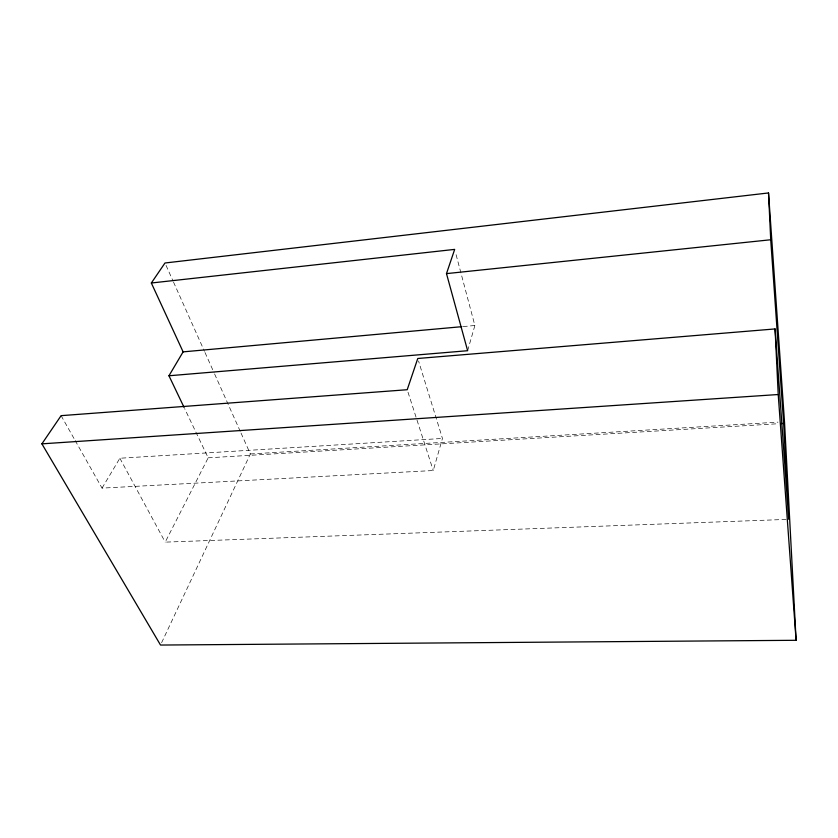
<?xml version="1.0" encoding="UTF-8"?>
<svg xmlns="http://www.w3.org/2000/svg" width="838" height="838" viewBox="0 0 838 838"><rect width="100%" height="100%" fill="white"/><g stroke="black" fill="none" stroke-linecap="round" stroke-linejoin="round"><path stroke-width="0.63" stroke-dasharray="4.19 3.14" d="M75.179 440.568L102.047 488.114L433.246 470.537L442.454 438.452L418.55 360.989M467.635 350.713L474.874 325.5L455.673 253.128M161.619 642.694L250.363 453.966L240.757 432.481M786.096 519.434L165.212 542.134L208.18 457.82L184.643 408.588M102.047 488.114L119.876 458.239L442.454 438.452M463.152 326.569L474.874 325.5M250.363 453.966L777.968 422.143M208.18 457.82L778.429 423.714M61.101 415.658L74.54 439.437M119.876 458.239L165.212 542.134M166.05 265.384L172.984 280.898M173.518 282.092L204.472 351.321M205.006 352.515L214.078 372.805M214.612 373.999L240.223 431.287M408.012 392.215L433.246 470.537"/><path stroke-width="1.26" d="M168.962 375.77L467.635 350.713L446.486 273.617L454.678 249.389L151.343 283.003L183.113 351.866L168.962 375.77L184.088 407.415M768.519 192.95L784.494 421.744L796.1 640.295L160.519 645.051L41.9 443.847L61.101 415.658L407.205 389.722L417.774 358.486L775.066 328.936L788.715 519.33L783.656 423.4L770.719 239.762L768.519 192.95L164.981 262.996L151.343 283.003M446.486 273.617L770.719 239.762M183.113 351.866L461.843 326.684M41.9 443.847L778.219 394.52L775.066 328.936M781.037 423.557L783.656 423.4M778.219 394.52L796.1 640.295"/></g></svg>
